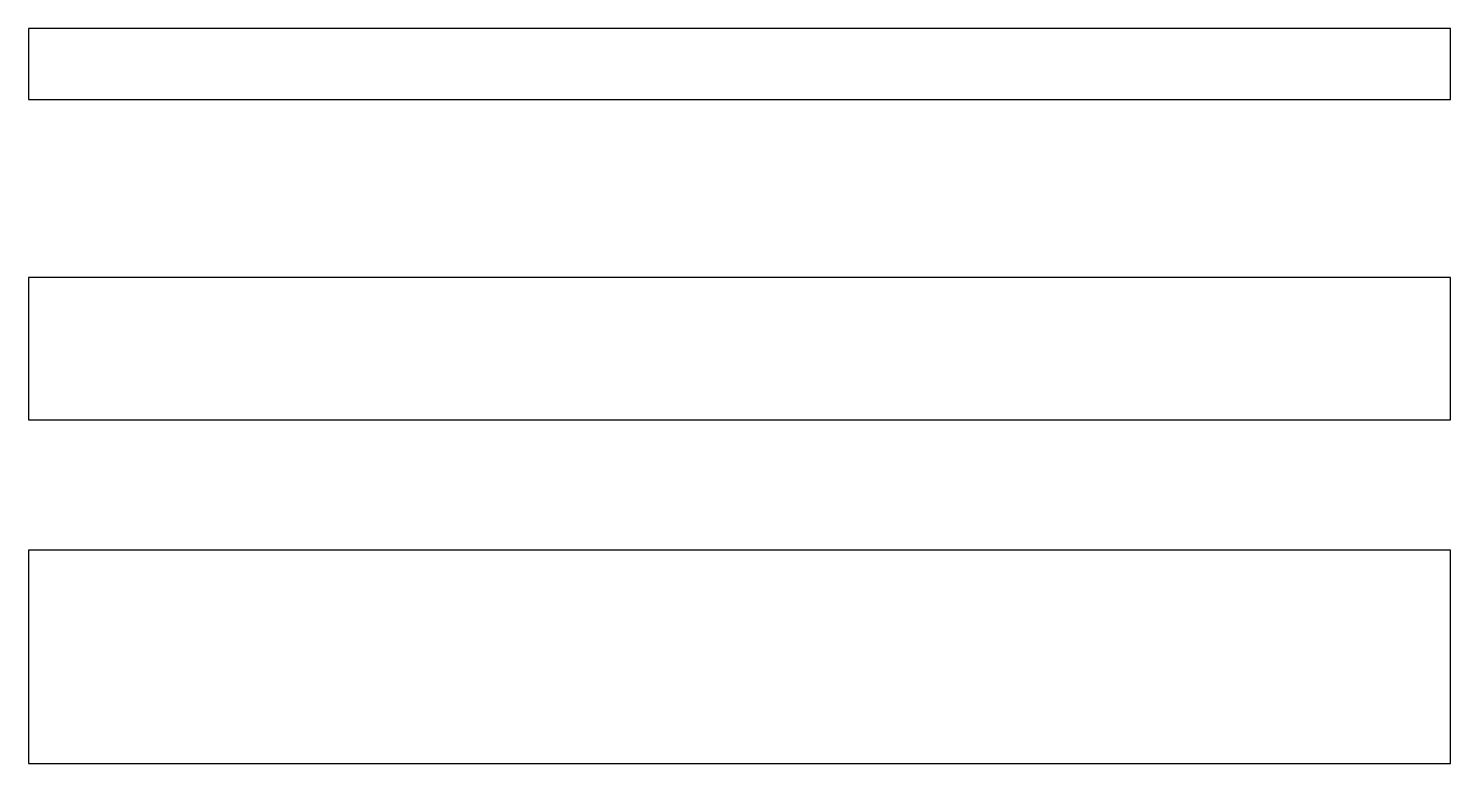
# Model space of a CAD drawing. Extents: x -50 to 70, y -87 to -25.
import ezdxf

# ---------------------------------------------------------------- set-up
doc = ezdxf.new("R2010")
doc.units = 0
doc.layers.add('DEFAULT', color=7, linetype='CONTINUOUS')

msp = doc.modelspace()

# ---------------------------------------------------------------- linework, layer by layer
at = {"layer": 'DEFAULT'}
for p, q in [((70, -25), (-50, -25)), ((-50, -25), (-50, -31)), ((70, -31), (70, -25)), ((-50, -31), (70, -31)), ((70, -46), (-50, -46)), ((-50, -46), (-50, -58)), ((70, -58), (70, -46)), ((-50, -58), (70, -58)), ((70, -69), (-50, -69)), ((-50, -69), (-50, -87)), ((70, -87), (70, -69)), ((-50, -87), (70, -87))]:
    msp.add_line(p, q, dxfattribs=at)

doc.saveas('drawing.dxf')
